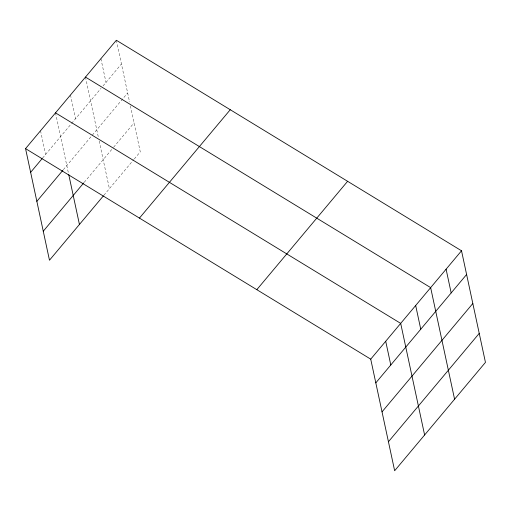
<?xml version="1.0" encoding="UTF-8"?>
<svg xmlns="http://www.w3.org/2000/svg" width="511" height="511" viewBox="0 0 511 511"><rect width="100%" height="100%" fill="white"/><g stroke="black" fill="none" stroke-linecap="round" stroke-linejoin="round"><path stroke-width="0.38" stroke-dasharray="2.56 1.92" d="M42.617 158.033L71.086 124.058M71.585 123.464L101.018 88.333M103.011 85.957L121.433 63.971M63.319 169.748L91.782 135.779M92.287 135.179L127.648 92.97M84.206 182.344L113.142 147.807M113.64 147.213L134.054 122.851M103.905 195.253L133.799 159.573M134.297 158.978L140.276 151.85L130.375 105.668M116.348 40.254L129.57 101.932M100.91 58.676L105.994 82.392M85.478 77.097L98.54 138.034M99.179 141.023L109.399 188.693M70.492 94.982L75.577 118.699M55.514 112.861L68.576 173.797M40.529 130.739L45.613 154.456"/><path stroke-width="0.77" d="M25.55 148.624L116.348 40.254L461.522 250.78L485.45 362.376L394.652 470.746L370.724 359.15L25.55 148.624L49.478 260.22L103.407 195.847M30.634 172.341L42.119 158.634M36.849 201.34L62.821 170.348M43.256 231.221L83.708 182.938M139.458 218.095L230.257 109.724M256.816 289.68L347.614 181.303M370.724 359.15L461.522 250.78M375.809 382.867L466.607 274.496M382.03 411.866L472.828 303.496M388.437 441.747L479.235 333.376M85.478 77.097L430.652 287.623L454.579 399.225M55.514 112.861L400.688 323.386L424.615 434.989M446.09 269.201L451.175 292.918M415.673 305.508L420.757 329.225M385.709 341.271L390.794 364.988M68.736 174.545L79.435 224.457"/></g></svg>
